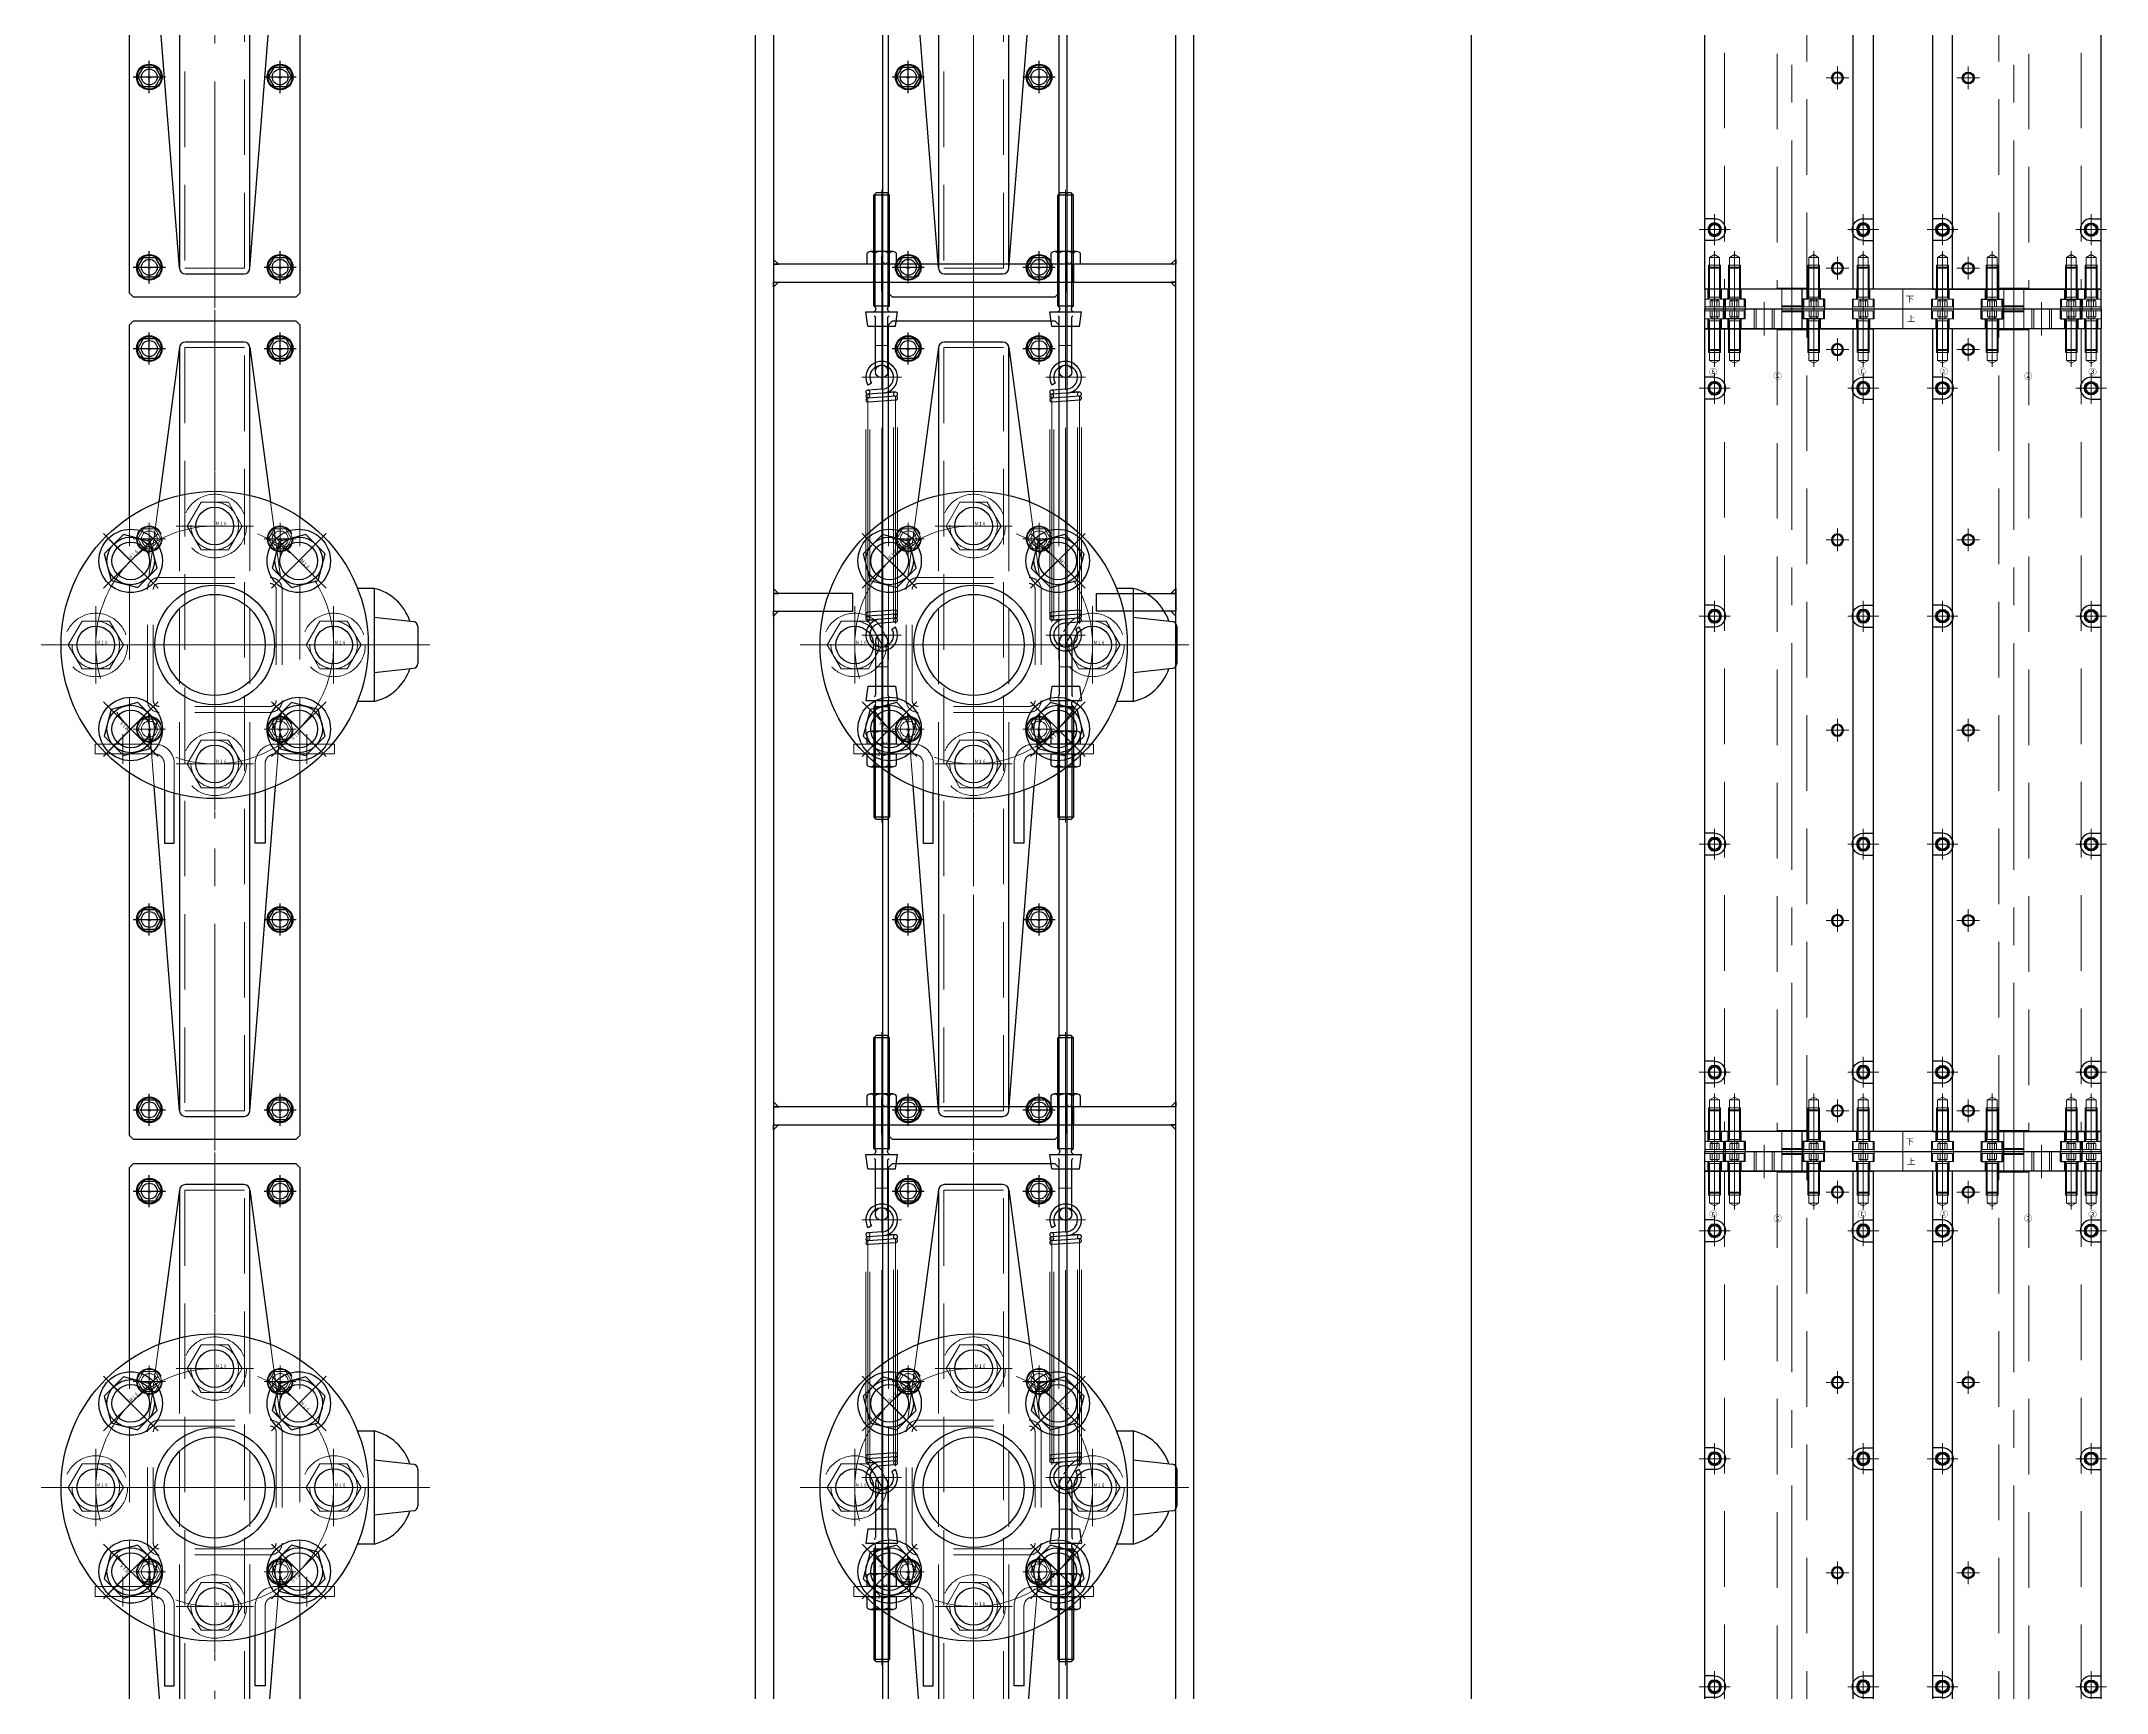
# Model space of a CAD drawing. Header units: millimetres. Extents: x -16130 to 36813, y -8099 to 27484.
# Drawn here: x 14078 to 15121, y 19078 to 19911 of the extents above; entities that cross this region are included whole.
import ezdxf

# ---------------------------------------------------------------- set-up
doc = ezdxf.new("R2010")
doc.units = ezdxf.units.MM
doc.header["$LTSCALE"] = 6
doc.header["$PDMODE"] = 99
doc.header["$PDSIZE"] = 1
for name, pattern in [('CENTER2', [28.575, 19.05, -3.175, 3.175, -3.175]), ('HIDDEN', [9.525, 6.35, -3.175]), ('PHANTOM2', [31.75, 15.875, -3.175, 3.175, -3.175, 3.175, -3.175])]:
    doc.linetypes.add(name, pattern=pattern)
for name, color, linetype, lineweight in [('04_HIDDEN', 2, 'HIDDEN', 13), ('05_CENTER', 4, 'CENTER2', 13), ('06_PHANTOM', 2, 'PHANTOM2', 13), ('08_DIM', 3, 'Continuous', 13)]:
    doc.layers.add(name, color=color, linetype=linetype, lineweight=lineweight)
doc.layers.add('10_DRAFT', color=8, linetype='Continuous', lineweight=0, plot=False)
doc.styles.add('KANJI0', font='txt.shx', dxfattribs={"width": 0.9, "height": 30, "bigfont": 'bigfont'})
doc.styles.add('KSS_TXT', font='txt.shx', dxfattribs={"bigfont": 'extfont2.shx'})
doc.styles.add('KSS_TXT_L', font='txt.shx', dxfattribs={"height": 3, "bigfont": 'extfont2.shx'})
doc.dimstyles.new('KSS_DIM', dxfattribs={"dimtxt": 3, "dimasz": 2.5, "dimexe": 1.25, "dimexo": 0.625, "dimtad": 1, "dimdsep": 46, "dimtxsty": 'KSS_TXT', "dimblk": 'OPEN30', "dimcen": 0, "dimazin": 2, "dimtfac": 0.75, "dimtmove": 0, "dimatfit": 3, "dimldrblk": 'OPEN30', "dimfxl": 1, "dimtolj": 1, "dimarcsym": 0})

# ---------------------------------------------------------------- blocks, each defined once
blk = doc.blocks.new('A$C64D21E7E_1_1')
for p, q in [((64, -76), (64, -2229)), ((157, -76), (157, -2229))]:
    blk.add_line(p, q)
at = {"color": 0}
for points in [[(0, -2296), (0, 43), (9, 43), (9, -2296)], [(212, 43), (221, 43), (221, -2296)], [(212, -2296), (212, 43)]]:
    blk.add_lwpolyline(points, dxfattribs=at)
at = {"color": 3}
for points in [[(9, -1342), (11.5, -1342), (11.5, -1342), (9, -1339.5)], [(212, -1342), (209.5, -1342), (209.5, -1342), (212, -1339.5)], [(9, -1351), (11.5, -1351), (11.5, -1351), (9, -1353.5)], [(212, -1351), (209.5, -1351), (209.5, -1351), (212, -1353.5)], [(9, -1508), (11.5, -1508), (11.5, -1508), (9, -1505.5)], [(212, -1508), (209.5, -1508), (209.5, -1508), (212, -1505.5)], [(9, -1517), (11.5, -1517), (11.5, -1517), (9, -1519.5)], [(212, -1517), (209.5, -1517), (209.5, -1517), (212, -1519.5)], [(9, -1767), (11.5, -1767), (11.5, -1767), (9, -1764.5)], [(212, -1767), (209.5, -1767), (209.5, -1767), (212, -1764.5)], [(9, -1776), (11.5, -1776), (11.5, -1776), (9, -1778.5)], [(212, -1776), (209.5, -1776), (209.5, -1776), (212, -1778.5)]]:
    blk.add_lwpolyline(points, close=True, dxfattribs=at)
at = {"color": 0}
for points in [[(9, -1351), (212, -1351), (212, -1342), (9, -1342)], [(9, -1508), (9, -1517), (49, -1517), (49, -1508)], [(212, -1508), (212, -1517), (172, -1517), (172, -1508)], [(9, -1776), (212, -1776), (212, -1767), (9, -1767)]]:
    blk.add_lwpolyline(points, close=True, dxfattribs=at)
at = {"layer": '04_HIDDEN'}
for p, q in [((59.5, -1351), (59.5, -1342)), ((60.3, -1351), (60.3, -1342)), ((66.8, -1351), (66.8, -1342)), ((67.5, -1351), (67.5, -1342)), ((152.5, -1351), (152.5, -1342)), ((153.2, -1351), (153.2, -1342)), ((159.7, -1351), (159.7, -1342)), ((160.5, -1351), (160.5, -1342)), ((59.5, -1776), (59.5, -1767)), ((60.3, -1776), (60.3, -1767)), ((66.8, -1776), (66.8, -1767)), ((67.5, -1776), (67.5, -1767)), ((152.5, -1776), (152.5, -1767)), ((153.2, -1776), (153.2, -1767)), ((159.7, -1776), (159.7, -1767)), ((160.5, -1776), (160.5, -1767))]:
    blk.add_line(p, q, dxfattribs=at)
at = {"layer": '05_CENTER'}
for p, q in [((110, 54.5), (110, -2328.6)), ((63.5, -1337.7), (63.5, -1355.6)), ((156.5, -1337.7), (156.5, -1355.6)), ((63.5, -1762.7), (63.5, -1780.6)), ((156.5, -1762.7), (156.5, -1780.6))]:
    blk.add_line(p, q, dxfattribs=at)
blk = doc.blocks.new('A$C47C001BE_1_1')
blk.add_blockref('A$C64D21E7E_1_1', (-110, 89.5))
blk = doc.blocks.new('A$C71C336F5_1_1')
at = {"color": 0}
for p, q in [((5, 185.5), (10, 185.5)), ((5, 174.5), (5, 185.5)), ((5, 174.5), (10, 174.5)), ((5, 145.5), (10, 145.5)), ((5, 134.5), (5, 145.5)), ((5, 134.5), (10, 134.5)), ((5, 55.5), (10, 55.5)), ((5, 55.5), (5, 44.5)), ((5, 44.5), (10, 44.5)), ((5, 15.5), (10, 15.5)), ((5, 15.5), (5, 4.5)), ((5, 4.5), (10, 4.5))]:
    blk.add_line(p, q, dxfattribs=at)
blk.add_lwpolyline([(10, -5), (0, -5), (0, 195), (10, 195)], close=True, dxfattribs=at)
at = {"layer": '04_HIDDEN'}
for p, q in [((0, 193.4), (5, 193.4)), ((5, 184.5), (5, 195)), ((0, 186.6), (5, 186.6)), ((5, 184.5), (10, 184.5)), ((10, 170), (0, 170)), ((10, 169), (0, 169)), ((10, 161), (0, 161)), ((10, 160), (0, 160)), ((0, 156.1), (10, 156.1)), ((0, 145.9), (10, 145.9)), ((0, 44.1), (10, 44.1)), ((0, 33.9), (10, 33.9)), ((10, 30), (0, 30)), ((10, 29), (0, 29)), ((10, 21), (0, 21)), ((10, 20), (0, 20)), ((0, 3.4), (5, 3.4)), ((5, 5.5), (10, 5.5)), ((5, 5.5), (5, -5)), ((0, -3.4), (5, -3.4))]:
    blk.add_line(p, q, dxfattribs=at)
at = {"layer": '04_HIDDEN', "color": 9}
for p, q in [((0, 183.4), (5, 183.4)), ((0, 176.6), (5, 176.6)), ((0, 143.4), (5, 143.4)), ((0, 136.6), (5, 136.6)), ((0, 118.4), (5, 118.4)), ((5, 120.5), (10, 120.5)), ((5, 109.5), (5, 120.5)), ((0, 111.6), (5, 111.6)), ((5, 109.5), (10, 109.5)), ((0, 78.4), (5, 78.4)), ((5, 80.5), (10, 80.5)), ((5, 80.5), (5, 69.5)), ((0, 71.6), (5, 71.6)), ((5, 69.5), (10, 69.5)), ((0, 53.4), (5, 53.4)), ((0, 46.6), (5, 46.6)), ((0, 13.4), (5, 13.4)), ((0, 6.6), (5, 6.6))]:
    blk.add_line(p, q, dxfattribs=at)
at = {"layer": '05_CENTER'}
for p, q in [((13.9, 190), (-3.9, 190)), ((13.4, 165), (-3.4, 165)), ((-5, 151), (15, 151)), ((-5, 39), (15, 39)), ((13.4, 25), (-3.4, 25)), ((13.9, 0), (-3.9, 0))]:
    blk.add_line(p, q, dxfattribs=at)
at = {"layer": '05_CENTER', "color": 9}
for p, q in [((13.9, 180), (-3.9, 180)), ((13.9, 140), (-3.9, 140)), ((13.9, 115), (-3.9, 115)), ((13.9, 75), (-3.9, 75)), ((13.9, 50), (-3.9, 50)), ((13.9, 10), (-3.9, 10))]:
    blk.add_line(p, q, dxfattribs=at)
at = {"layer": '10_DRAFT'}
blk.add_line((10, 95), (0, 95), dxfattribs=at)
at = {"layer": '10_DRAFT', "style": 'KSS_TXT'}
blk.add_text('上', height=3, rotation=270, dxfattribs=at).set_placement((3.2, 92.9))
blk = doc.blocks.new('A$C5F6B3041_1_1')
at = {"color": 0}
for p, q in [((-5, 185.5), (-10, 185.5)), ((-5, 174.5), (-5, 185.5)), ((-5, 174.5), (-10, 174.5)), ((-5, 145.5), (-10, 145.5)), ((-5, 134.5), (-5, 145.5)), ((-5, 134.5), (-10, 134.5)), ((-5, 55.5), (-10, 55.5)), ((-5, 55.5), (-5, 44.5)), ((-5, 44.5), (-10, 44.5)), ((-5, 15.5), (-10, 15.5)), ((-5, 15.5), (-5, 4.5)), ((-5, 4.5), (-10, 4.5))]:
    blk.add_line(p, q, dxfattribs=at)
blk.add_lwpolyline([(-10, -5), (0, -5), (0, 195), (-10, 195)], close=True, dxfattribs=at)
at = {"layer": '04_HIDDEN'}
for p, q in [((-5, 184.5), (-5, 195)), ((0, 193.4), (-5, 193.4)), ((-5, 184.5), (-10, 184.5)), ((0, 186.6), (-5, 186.6)), ((0, 156.1), (-10, 156.1)), ((0, 145.9), (-10, 145.9)), ((0, 44.1), (-10, 44.1)), ((0, 33.9), (-10, 33.9)), ((-5, 5.5), (-10, 5.5)), ((-5, 5.5), (-5, -5)), ((0, 3.4), (-5, 3.4)), ((0, -3.4), (-5, -3.4))]:
    blk.add_line(p, q, dxfattribs=at)
at = {"layer": '04_HIDDEN', "color": 9}
for p, q in [((0, 183.4), (-5, 183.4)), ((0, 176.6), (-5, 176.6)), ((0, 143.4), (-5, 143.4)), ((0, 136.6), (-5, 136.6)), ((-5, 120.5), (-10, 120.5)), ((-5, 109.5), (-5, 120.5)), ((0, 118.4), (-5, 118.4)), ((-5, 109.5), (-10, 109.5)), ((0, 111.6), (-5, 111.6)), ((-5, 80.5), (-10, 80.5)), ((-5, 80.5), (-5, 69.5)), ((0, 78.4), (-5, 78.4)), ((-5, 69.5), (-10, 69.5)), ((0, 71.6), (-5, 71.6)), ((0, 53.4), (-5, 53.4)), ((0, 46.6), (-5, 46.6)), ((0, 13.4), (-5, 13.4)), ((0, 6.6), (-5, 6.6))]:
    blk.add_line(p, q, dxfattribs=at)
at = {"layer": '05_CENTER'}
for p, q in [((-13.9, 190), (3.9, 190)), ((5, 151), (-15, 151)), ((5, 39), (-15, 39)), ((-13.9, 0), (3.9, 0))]:
    blk.add_line(p, q, dxfattribs=at)
at = {"layer": '05_CENTER', "color": 9}
for p, q in [((-13.9, 180), (3.9, 180)), ((-13.9, 140), (3.9, 140)), ((-13.9, 115), (3.9, 115)), ((-13.9, 75), (3.9, 75)), ((-13.9, 50), (3.9, 50)), ((-13.9, 10), (3.9, 10))]:
    blk.add_line(p, q, dxfattribs=at)
at = {"layer": '10_DRAFT'}
blk.add_line((-10, 95), (0, 95), dxfattribs=at)
at = {"layer": '10_DRAFT', "style": 'KSS_TXT'}
blk.add_text('下', height=3, rotation=270, dxfattribs=at).set_placement((-6.8, 93.6))
blk = doc.blocks.new('M6tz_1_1_1')
at = {"color": 0}
for radius in [3, 2.5]:
    blk.add_circle((0, 0), radius, dxfattribs=at)
at = {"layer": '05_CENTER'}
for p, q in [((5.7, 0), (-5.7, 0)), ((0, -5.7), (0, 5.7))]:
    blk.add_line(p, q, dxfattribs=at)
blk = doc.blocks.new('A$C596D3FAF_1_1')
at = {"color": 0}
blk.add_lwpolyline([(-5, -405), (5, -405), (5, 0), (-5, 0)], close=True, dxfattribs=at)
at = {"layer": '04_HIDDEN'}
for p, q in [((-3, 0), (-3, -12)), ((-2.5, 0), (-2.5, -16)), ((2.5, 0), (2.5, -16)), ((3, 0), (3, -12)), ((3, -12), (-3, -12)), ((0, -17.4), (-2.5, -16)), ((2.5, -16), (-2.5, -16)), ((2.5, -16), (0, -17.4)), ((-3, -393), (3, -393)), ((-3, -405), (-3, -393)), ((-2.5, -389), (0, -387.6)), ((-2.5, -405), (-2.5, -389)), ((-2.5, -389), (2.5, -389)), ((0, -387.6), (2.5, -389)), ((2.5, -405), (2.5, -389)), ((3, -405), (3, -393))]:
    blk.add_line(p, q, dxfattribs=at)
at = {"layer": '05_CENTER'}
for p, q in [((0, 2.2), (0, -19.2)), ((0, -407.2), (0, -385.8))]:
    blk.add_line(p, q, dxfattribs=at)
for p in [(0, -30), (0, -145), (0, -260), (0, -375)]:
    blk.add_blockref('M6tz_1_1_1', p)
at = {"layer": '10_DRAFT', "style": 'KSS_TXT'}
blk.add_text('①', height=3, dxfattribs=at).set_placement((-1.4, -23.4))
blk = doc.blocks.new('A$C09780D0B_1_1')
for p, q in [((-67, -24.5), (-72, -24.5)), ((8, -24.5), (13, -24.5)), ((-67, -35.5), (-72, -35.5)), ((8, -35.5), (13, -35.5)), ((-67, -139.5), (-72, -139.5)), ((8, -139.5), (13, -139.5)), ((-67, -150.5), (-72, -150.5)), ((8, -150.5), (13, -150.5)), ((-67, -254.5), (-72, -254.5)), ((8, -254.5), (13, -254.5)), ((-67, -265.5), (-72, -265.5)), ((8, -265.5), (13, -265.5)), ((-67, -369.5), (-72, -369.5)), ((8, -369.5), (13, -369.5)), ((-67, -380.5), (-72, -380.5)), ((8, -380.5), (13, -380.5))]:
    blk.add_line(p, q)
at = {"color": 0}
blk.add_lwpolyline([(-72, -405), (13, -405), (13, 0), (-72, 0)], close=True, dxfattribs=at)
for centre in [(-67, -30), (8, -30), (-67, -145), (8, -145), (-67, -260), (8, -260), (-67, -375), (8, -375)]:
    blk.add_circle(centre, 3.4, dxfattribs=at)
for centre, start, end in [((-67, -30), 270, 90), ((8, -30), 90, 270), ((-67, -145), 270, 90), ((8, -145), 90, 270), ((-67, -260), 270, 90), ((8, -260), 90, 270), ((-67, -375), 270, 90), ((8, -375), 90, 270)]:
    blk.add_arc(centre, 5.5, start, end, dxfattribs=at)
at = {"layer": '04_HIDDEN'}
for p, q in [((-45, 0), (-45, -12)), ((-44.5, 0), (-44.5, -16)), ((-39.5, 0), (-39.5, -16)), ((-39, 0), (-39, -12)), ((-5, 0), (-5, -12)), ((-4.5, 0), (-4.5, -16)), ((0.5, 0), (0.5, -16)), ((1, 0), (1, -12)), ((-39, -12), (-45, -12)), ((-42, -17.4), (-44.5, -16)), ((-39.5, -16), (-44.5, -16)), ((-39.5, -16), (-42, -17.4)), ((1, -12), (-5, -12)), ((-2, -17.4), (-4.5, -16)), ((0.5, -16), (-4.5, -16)), ((0.5, -16), (-2, -17.4)), ((-39, -393), (-45, -393)), ((-45, -405), (-45, -393)), ((-42, -387.6), (-44.5, -389)), ((-44.5, -405), (-44.5, -389)), ((-39.5, -389), (-44.5, -389)), ((-39.5, -389), (-42, -387.6)), ((-39.5, -405), (-39.5, -389)), ((-39, -405), (-39, -393)), ((1, -393), (-5, -393)), ((-5, -405), (-5, -393)), ((-2, -387.6), (-4.5, -389)), ((-4.5, -405), (-4.5, -389)), ((0.5, -389), (-4.5, -389)), ((0.5, -389), (-2, -387.6)), ((0.5, -405), (0.5, -389)), ((1, -405), (1, -393))]:
    blk.add_line(p, q, dxfattribs=at)
at = {"layer": '05_CENTER'}
for p, q in [((-42, 2.2), (-42, -19.2)), ((-2, 2.2), (-2, -19.2)), ((-59.2, -30), (-74.8, -30)), ((-67, -22.2), (-67, -37.8)), ((0.2, -30), (15.8, -30)), ((8, -22.2), (8, -37.8)), ((-59.2, -145), (-74.8, -145)), ((-67, -137.2), (-67, -152.8)), ((0.2, -145), (15.8, -145)), ((8, -137.2), (8, -152.8)), ((-59.2, -260), (-74.8, -260)), ((-67, -252.2), (-67, -267.8)), ((0.2, -260), (15.8, -260)), ((8, -252.2), (8, -267.8)), ((-59.2, -375), (-74.8, -375)), ((-67, -367.2), (-67, -382.8)), ((0.2, -375), (15.8, -375)), ((8, -367.2), (8, -382.8)), ((-42, -407.2), (-42, -385.8)), ((-2, -407.2), (-2, -385.8))]:
    blk.add_line(p, q, dxfattribs=at)
for p in [(-54, -10.5), (-54, -106.5), (-54, -202.5), (-54, -298.5), (-54, -394.5)]:
    blk.add_blockref('M6tz_1_1_1', p)
at = {"layer": '10_DRAFT', "style": 'KSS_TXT'}
blk.add_text('②', height=3, dxfattribs=at).set_placement((-25.9, -25.6))
blk = doc.blocks.new('A$C09CA5034_1_1')
at = {"color": 0}
blk.add_lwpolyline([(-5, -405), (5, -405), (5, 0), (-5, 0)], close=True, dxfattribs=at)
at = {"layer": '04_HIDDEN'}
for p, q in [((-3, 0), (-3, -12)), ((-2.5, 0), (-2.5, -16)), ((2.5, 0), (2.5, -16)), ((3, 0), (3, -12)), ((3, -12), (-3, -12)), ((0, -17.4), (-2.5, -16)), ((2.5, -16), (-2.5, -16)), ((2.5, -16), (0, -17.4)), ((-3, -393), (3, -393)), ((-3, -405), (-3, -393)), ((-2.5, -389), (0, -387.6)), ((-2.5, -405), (-2.5, -389)), ((-2.5, -389), (2.5, -389)), ((0, -387.6), (2.5, -389)), ((2.5, -405), (2.5, -389)), ((3, -405), (3, -393))]:
    blk.add_line(p, q, dxfattribs=at)
at = {"layer": '05_CENTER'}
for p, q in [((0, 2.2), (0, -19.2)), ((0, -407.2), (0, -385.8))]:
    blk.add_line(p, q, dxfattribs=at)
for p in [(0, -30), (0, -145), (0, -260), (0, -375)]:
    blk.add_blockref('M6tz_1_1_1', p)
at = {"layer": '10_DRAFT', "style": 'KSS_TXT'}
blk.add_text('③', height=3, dxfattribs=at).set_placement((-1.4, -23.6))
blk = doc.blocks.new('CBS6-16b_1_1_1')
at = {"color": 0}
for p, q in [((-4, 5), (-4, -5)), ((0, 5), (-4, 5)), ((0, 5), (0, -5)), ((0, 3), (15.5, 3)), ((0.1, 3), (1, 2.5)), ((1, 3), (1, -3)), ((1, 2.5), (16, 2.5)), ((15.5, 3), (15.5, -3)), ((15.5, 3), (16, 2.5)), ((16, 2.5), (16, -2.5)), ((0, -5), (-4, -5)), ((0, -3), (15.5, -3)), ((0.1, -3), (1, -2.5)), ((1, -2.5), (16, -2.5)), ((15.5, -3), (16, -2.5))]:
    blk.add_line(p, q, dxfattribs=at)
at = {"layer": '04_HIDDEN', "color": 0}
for p, q in [((-1, 2.3), (-4, 2.3)), ((-4, 1.2), (-1, 1.2)), ((-1, 2.3), (0.3, 0)), ((-1, 2.3), (-1, -2.3)), ((-4, -1.2), (-1, -1.2)), ((-4, -2.3), (-1, -2.3)), ((0.3, 0), (-1, -2.3))]:
    blk.add_line(p, q, dxfattribs=at)
at = {"layer": '05_CENTER', "color": 0}
blk.add_line((-4.8, 0), (16.8, 0), dxfattribs=at)
blk = doc.blocks.new('A$C63852907_1_1_1')
at = {"color": 0}
for p, q in [((-4.5, 9), (-5, 8.5)), ((-5, 0), (-5, 8.5)), ((-5, 8.5), (5, 8.5)), ((-4.5, 9), (4.5, 9)), ((4.5, 9), (5, 8.5)), ((5, 8.5), (5, 0)), ((-7.5, -0.5), (7.5, -0.5)), ((-7.5, -404.5), (7.5, -404.5)), ((-5, -405), (-5, -413.5)), ((5, -413.5), (5, -405)), ((-4.5, -414), (-5, -413.5)), ((-5, -413.5), (5, -413.5)), ((-4.5, -414), (4.5, -414)), ((4.5, -414), (5, -413.5))]:
    blk.add_line(p, q, dxfattribs=at)
blk.add_lwpolyline([(-7, -405), (7, -405), (7.5, -404.5), (7.5, -0.5), (7, 0), (-7, 0), (-7.5, -0.5), (-7.5, -404.5)], close=True, dxfattribs=at)
at = {"layer": '05_CENTER'}
blk.add_line((0, 12.9), (0, -417.9), dxfattribs=at)
blk = doc.blocks.new('A$C79DD43F3_1_1')
at = {"rotation": 90}
for name, p in [('A$C71C336F5_1_1', (95, -10)), ('A$C5F6B3041_1_1', (95, -415))]:
    blk.add_blockref(name, p, dxfattribs=at)
at = {"xscale": -1}
for name, p in [('A$C09780D0B_1_1', (-87, -10)), ('A$C596D3FAF_1_1', (-20, -10))]:
    blk.add_blockref(name, p, dxfattribs=at)
for name, p in [('A$C09780D0B_1_1', (87, -10)), ('A$C596D3FAF_1_1', (20, -10))]:
    blk.add_blockref(name, p)
at = {"layer": '04_HIDDEN'}
for name, p in [('A$C63852907_1_1_1', (-56, -10)), ('A$C09CA5034_1_1', (95, -10))]:
    blk.add_blockref(name, p, dxfattribs=at)
at = {"layer": '04_HIDDEN', "xscale": -1}
for name, p in [('A$C63852907_1_1_1', (56, -10)), ('A$C09CA5034_1_1', (-95, -10))]:
    blk.add_blockref(name, p, dxfattribs=at)
at = {"layer": '04_HIDDEN', "color": 4}
for p, rotation in [((-95, -5), 270), ((-85, -5), 270), ((-45, -5), 270), ((-20, -5), 270), ((20, -5), 270), ((45, -5), 270), ((85, -5), 270), ((95, -5), 270), ((-95, -420), 90), ((-85, -420), 90), ((-45, -420), 90), ((-20, -420), 90), ((20, -420), 90), ((45, -420), 90), ((85, -420), 90), ((95, -420), 90)]:
    blk.add_blockref('CBS6-16b_1_1_1', p, dxfattribs=dict(at, rotation=rotation))
blk = doc.blocks.new('A$C54DA1E43_1_1')
blk.add_blockref('A$C79DD43F3_1_1', (33, 20.5))
blk = doc.blocks.new('A$C68293EE5_1_1')
at = {"color": 0}
blk.add_lwpolyline([(20, -23.2), (20, -50), (25, -50), (25, -24.8)], dxfattribs=at)
at = {"layer": '04_HIDDEN'}
for points in [[(15, 0), (-15, 0), (-15, -5), (15, -5, -0.414214), (20, -10), (20, -23.2)], [(25, -24.8), (25, -10, 0.414214), (15, 0)]]:
    blk.add_lwpolyline(points, format="xyb", dxfattribs=at)
at = {"layer": '05_CENTER'}
blk.add_line((-1, 5), (-1, -10), dxfattribs=at)
blk = doc.blocks.new('A$C473A0517_1_1_1')
for p, q in [((-17.8, 150.2), (-28.2, 72.2)), ((17.8, 150.2), (28.2, 72.2)), ((-17.8, -235), (-30.6, -71.2)), ((17.8, -235), (30.6, -71.2))]:
    blk.add_line(p, q)
at = {"color": 0}
for p, q in [((-17.8, 149.8), (-17.8, 75.4)), ((14.8, 152.8), (-14.8, 152.8)), ((17.8, 75.4), (17.8, 149.8)), ((-17.8, -75.4), (-17.8, -234.8)), ((17.8, -234.8), (17.8, -75.4)), ((-14.8, -237.8), (14.8, -237.8))]:
    blk.add_line(p, q, dxfattribs=at)
for points in [[(-43, 64.5), (-43, 161.5), (-41, 163.5), (41, 163.5), (43, 161.5), (43, 64.5)], [(43, -64.5), (43, -247.5), (41, -249.5), (-41, -249.5), (-43, -247.5), (-43, -64.5)]]:
    blk.add_lwpolyline(points, dxfattribs=at)
for centre, radius in [((-33, 149.5), 4), ((33, 149.5), 4), ((0, 0), 77.5), ((0, 60), 9.5), ((0, 0), 30.2), ((-60, 0), 9.5), ((60, 0), 9.5), ((0, -60), 9.5), ((-33, -138.5), 4), ((33, -138.5), 4), ((-33, -234.5), 4), ((33, -234.5), 4)]:
    blk.add_circle(centre, radius, dxfattribs=at)
for centre, start, end in [((-14.8, 149.8), 90, 180), ((14.8, 149.8), 0, 90), ((-14.8, -234.8), 180, 270), ((14.8, -234.8), 270, 0)]:
    blk.add_arc(centre, 3, start, end, dxfattribs=at)
at = {"layer": '04_HIDDEN'}
for p, q in [((-17.8, 75.4), (-17.8, -75.4)), ((17.8, 75.4), (17.8, -75.4)), ((-28.2, 72.2), (-33.9, 28.8)), ((28.2, 72.2), (33.9, 28.8)), ((-30.6, -71.2), (-34, -28.5)), ((30.6, -71.2), (34, -28.5))]:
    blk.add_line(p, q, dxfattribs=at)
blk.add_lwpolyline([(-15, -235), (15, -235), (15, 150), (-15, 150)], close=True, dxfattribs=at)
for points in [[(-43, -64.5), (-43, 64.5)], [(43, -64.5), (43, 64.5)]]:
    blk.add_lwpolyline(points, dxfattribs=at)
for points in [[(-28, 34), (28, 34, -0.414214), (34, 28), (34, -28, -0.414214), (28, -34), (-28, -34, -0.414214), (-34, -28), (-34, 28, -0.414214)], [(-28, 31), (28, 31, -0.414214), (31, 28), (31, -28, -0.414214), (28, -31), (-28, -31, -0.414214), (-31, -28), (-31, 28, -0.414214)]]:
    blk.add_lwpolyline(points, format="xyb", close=True, dxfattribs=at)
for centre in [(-33, 53.5), (33, 53.5), (-33, -42.5), (33, -42.5)]:
    blk.add_circle(centre, 4, dxfattribs=at)
at = {"layer": '05_CENTER'}
for p, q in [((0, -255), (0, 169)), ((-33, 142.2), (-33, 156.8)), ((33, 142.2), (33, 156.8)), ((-25.7, 149.5), (-40.3, 149.5)), ((25.7, 149.5), (40.3, 149.5)), ((-25.7, 53.5), (-40.3, 53.5)), ((-33, 46.2), (-33, 60.8)), ((25.7, 53.5), (40.3, 53.5)), ((33, 46.2), (33, 60.8)), ((85, 0), (-85, 0)), ((-33, -49.8), (-33, -35.2)), ((33, -49.8), (33, -35.2)), ((-25.7, -42.5), (-40.3, -42.5)), ((25.7, -42.5), (40.3, -42.5)), ((-33, -145.8), (-33, -131.2)), ((33, -145.8), (33, -131.2)), ((-25.7, -138.5), (-40.3, -138.5)), ((25.7, -138.5), (40.3, -138.5)), ((-33, -241.8), (-33, -227.2)), ((33, -241.8), (33, -227.2)), ((-25.7, -234.5), (-40.3, -234.5)), ((25.7, -234.5), (40.3, -234.5))]:
    blk.add_line(p, q, dxfattribs=at)
blk.add_circle((0, 0), 60, dxfattribs=at)
at = {"layer": '10_DRAFT'}
for p, q in [((19.1, 0), (-19.1, 0)), ((15, 0), (-15, 0))]:
    blk.add_line(p, q, dxfattribs=at)
blk.add_blockref('A$C68293EE5_1_1', (-45.4, -50))
at = {"xscale": -1}
blk.add_blockref('A$C68293EE5_1_1', (45.4, -50), dxfattribs=at)
blk = doc.blocks.new('M16Bv_1_1_1_1')
at = {"color": 0}
for p, q in [((-6.9, 12), (-13.9, 0)), ((6.9, 12), (-6.9, 12)), ((13.9, 0), (6.9, 12)), ((-13.9, 0), (-6.9, -12)), ((6.9, -12), (13.9, 0)), ((-6.9, -12), (6.9, -12))]:
    blk.add_line(p, q, dxfattribs=at)
at = {"color": 0, "linetype": 'CENTER2'}
for p, q in [((0, 19.5), (0, -19.5)), ((-19.5, 0), (19.5, 0))]:
    blk.add_line(p, q, dxfattribs=at)
at = {"color": 0}
for radius in [16, 12]:
    blk.add_circle((0, 0), radius, dxfattribs=at)
at = {"layer": '10_DRAFT', "style": 'KANJI0', "width": 0.82}
blk.add_text('Ｍ１６', height=1.71, dxfattribs=at).set_placement((0.4, 0.2))
blk = doc.blocks.new('A$C599168A9_1_1')
at = {"color": 0, "linetype": 'CENTER2'}
for p, q in [((-8.1, 0), (8.1, 0)), ((0, -8.1), (0, 8.1))]:
    blk.add_line(p, q, dxfattribs=at)
at = {"color": 0}
for p, q in [((-5.8, 0), (-2.9, 5)), ((-2.9, -5), (-5.8, 0)), ((-2.9, 5), (2.9, 5)), ((2.9, 5), (5.8, 0)), ((5.8, 0), (2.9, -5)), ((2.9, -5), (-2.9, -5))]:
    blk.add_line(p, q, dxfattribs=at)
for radius in [6.5, 6.1]:
    blk.add_circle((0, 0), radius, dxfattribs=at)
at = {"layer": '10_DRAFT', "style": 'KSS_TXT_L'}
blk.add_text('BT-M6', height=0.3, dxfattribs=at).set_placement((-0.7, -0.5))
blk = doc.blocks.new('ボールバルブ21α型-10K-50mmc_1_1')
at = {"color": 0}
for p, q in [((-14, 80.5), (-11.8, 100.3)), ((-9.3, 102.5), (9.3, 102.5)), ((11.8, 100.3), (14, 80.5)), ((-28.5, 80.5), (28.5, 80.5)), ((-28.5, 80.5), (-28.5, 72.1)), ((28.5, 80.5), (28.5, 72.1))]:
    blk.add_line(p, q, dxfattribs=at)
for centre, radius in [((0, 0), 77.5), ((-42.4, 42.4), 9.5), ((42.4, 42.4), 9.5), ((0, 0), 25.5), ((-42.4, -42.4), 9.5), ((42.4, -42.4), 9.5)]:
    blk.add_circle(centre, radius, dxfattribs=at)
for centre, radius, start, end in [((-4.2, 74.7), 25, 108.1375, 166.6846), ((-9.3, 100), 2.5, 90, 173.5169), ((9.3, 100), 2.5, 6.4831, 90), ((4.2, 74.7), 25, 13.3154, 71.8625)]:
    blk.add_arc(centre, radius, start, end, dxfattribs=at)
at = {"layer": '05_CENTER', "color": 0}
for p, q in [((0, -87.5), (0, 108.6)), ((-31.6, 31.6), (-53.2, 53.2)), ((31.6, 31.6), (53.2, 53.2)), ((-87.5, 0), (87.5, 0)), ((-53.2, -53.2), (-31.6, -31.6)), ((31.6, -31.6), (53.2, -53.2))]:
    blk.add_line(p, q, dxfattribs=at)
blk.add_circle((0, 0), 60, dxfattribs=at)
blk = doc.blocks.new('A$C5BE8604D_1_1')
for name, p in [('A$C473A0517_1_1_1', (0, 0)), ('A$C599168A9_1_1', (-33, 149.5)), ('A$C599168A9_1_1', (33, 149.5)), ('A$C599168A9_1_1', (-33, -138.5)), ('A$C599168A9_1_1', (33, -138.5)), ('A$C599168A9_1_1', (-33, -234.5)), ('A$C599168A9_1_1', (33, -234.5))]:
    blk.add_blockref(name, p)
at = {"color": 4, "rotation": 270}
blk.add_blockref('ボールバルブ21α型-10K-50mmc_1_1', (0, 0), dxfattribs=at)
for p, rotation in [((-42.4, 42.4), 44.99999999999996), ((42.4, 42.4), 315), ((-42.4, -42.4), 134.9999999999999), ((42.4, -42.4), 225)]:
    blk.add_blockref('M16Bv_1_1_1_1', p, dxfattribs=dict(rotation=rotation))
at = {"layer": '04_HIDDEN'}
for name, p in [('M16Bv_1_1_1_1', (0, 60)), ('A$C599168A9_1_1', (-33, 53.5)), ('A$C599168A9_1_1', (33, 53.5)), ('M16Bv_1_1_1_1', (-60, 0)), ('M16Bv_1_1_1_1', (60, 0)), ('A$C599168A9_1_1', (-33, -42.5)), ('M16Bv_1_1_1_1', (0, -60)), ('A$C599168A9_1_1', (33, -42.5))]:
    blk.add_blockref(name, p, dxfattribs=at)
blk = doc.blocks.new('A$C43802587_1_1')
for p in [(0, -850), (0, -1275), (0, -1700)]:
    blk.add_blockref('A$C5BE8604D_1_1', p)
blk = doc.blocks.new('A$C669F6427_1_1')
at = {"color": 0}
for p, q in [((-3.2, 13.1), (-3.2, -14.1)), ((3.1, 13.1), (3.1, -14.1)), ((-7, -9.8), (-8, -17)), ((-7, -9.8), (-3.2, -9.8)), ((-3.2, -9.8), (3.1, -9.8)), ((3.1, -9.8), (7, -9.8)), ((7, -9.8), (8, -17)), ((-8, -17), (8, -17)), ((-4, -20), (4, -20)), ((-4, -20), (-4, -75.8)), ((-3.3, -19.4), (-3.3, -76.5)), ((3.2, -19.4), (3.2, -76.5)), ((4, -20), (4, -75.8)), ((4, -75.8), (-4, -75.8)), ((-4, -75.8), (-2.8, -77)), ((2.8, -77), (-2.8, -77)), ((4, -75.8), (2.8, -77))]:
    blk.add_line(p, q, dxfattribs=at)
for centre, radius, start, end in [((0, 13.1), 3.15, 0, 180), ((-4.6, -18.5), 1.62, 292.6199, 67.3801), ((-4.2, -14.1), 1, 293.172, 0), ((4.6, -18.5), 1.62, 112.6199, 247.3801), ((4.1, -14.1), 1, 180, 246.828)]:
    blk.add_arc(centre, radius, start, end, dxfattribs=at)
at = {"layer": '04_HIDDEN', "color": 0}
blk.add_arc((0, 13.1), 3.15, 180, 0, dxfattribs=at)
at = {"layer": '05_CENTER', "color": 0}
blk.add_line((0, 18.5), (0, -78.6), dxfattribs=at)
at = {"layer": '10_DRAFT'}
blk.add_line((-3.2, 0), (3.1, 0), dxfattribs=at)
blk = doc.blocks.new('M8Nu_1_1_1_1')
at = {"color": 0}
for p, q in [((-7.5, 5.5), (-7.5, 0)), ((-7.5, 5.5), (-7.5, 0)), ((7.5, 0), (-7.5, 0)), ((5.6, 6.5), (-5.6, 6.5)), ((5.6, 6.5), (-5.6, 6.5)), ((-3.8, 0), (-3.8, 5.5)), ((-3.8, 0), (-3.8, 5.5)), ((3.8, 5.5), (3.8, 0)), ((3.8, 5.5), (3.8, 0)), ((7.5, 0), (7.5, 5.5)), ((7.5, 0), (7.5, 5.5))]:
    blk.add_line(p, q, dxfattribs=at)
at = {"color": 0, "linetype": 'CENTER2'}
blk.add_line((0, 6.5), (0, 0), dxfattribs=at)
at = {"color": 0}
for centre, radius, start, end in [((-5.6, 4.2), 2.25, 33.626, 146.374), ((-5.6, 4.2), 2.25, 33.626, 146.374), ((0, -1), 7.5, 60, 120), ((5.6, 4.2), 2.25, 33.626, 146.374)]:
    blk.add_arc(centre, radius, start, end, dxfattribs=at)
at = {"layer": '10_DRAFT', "style": 'KANJI0', "width": 0.82}
blk.add_text('Ｍ８', height=1, dxfattribs=at).set_placement((0.7, 0))
blk = doc.blocks.new('AWS16-100e_1_1')
at = {"color": 0}
for p, q in [((-129.5, -7.1), (-130, 0.4)), ((-128.7, 3.4), (-128.5, 7)), ((-127.5, -6.9), (-128.5, 7)), ((-125.5, -6.9), (-126.5, 7.1)), ((-123.5, -6.9), (-124.5, 7.1)), ((-17.5, -7.2), (-18.5, 6.9)), ((-15.5, -7.2), (-16.5, 6.9)), ((-13.5, -7.1), (-14.5, 6.9)), ((-12, -0.4), (-12.5, 7.1)), ((-9, 5.2), (-10, 6.9)), ((-132, -6.9), (-133, -5.2)), ((-132.5, -6.1), (-132.5, -6.1)), ((-132.2, -6.5), (-132.2, -6.5)), ((-13.5, -7.1), (-13.3, -3.4))]:
    blk.add_line(p, q, dxfattribs=at)
for centre, radius, start, end in [((-136, 0), 8, 4.0856, 300), ((-136, 0), 6, 4.0856, 300), ((-127.5, 7), 1, 355.9144, 175.9144), ((-125.5, 7), 1, 355.9144, 175.9144), ((-17.5, 7), 1, 0, 184.0856), ((-15.5, 7), 1, 0, 184.0856), ((-13.5, 7), 1, 4.0856, 184.0856), ((-6, 0), 8, 184.0856, 120), ((-6, 0), 6, 184.0856, 120), ((-128.5, -7), 1, 184.0856, 4.0856), ((-126.5, -7), 1, 184.0856, 4.0856), ((-124.5, -7), 1, 184.0856, 4.0856), ((-16.5, -7), 1, 175.9144, 355.9144), ((-14.5, -7), 1, 175.9144, 355.9144)]:
    blk.add_arc(centre, radius, start, end, dxfattribs=at)
at = {"layer": '04_HIDDEN', "color": 0}
for centre, start, end in [((-127.5, 7), 175.9144, 355.9144), ((-15.5, 7), 180, 4.0856), ((-13.5, 7), 184.0856, 4.0856), ((-128.5, -7), 4.0856, 184.0856), ((-126.5, -7), 4.0856, 184.0856), ((-14.5, -7), 355.9144, 175.9144)]:
    blk.add_arc(centre, 1, start, end, dxfattribs=at)
at = {"layer": '05_CENTER', "color": 0}
for p, q in [((-145.7, 0), (3.7, 0)), ((-136, 10), (-136, -10)), ((-129.5, 7), (-11.5, 7)), ((-6, 10), (-6, -10)), ((-130.2, -7), (-12, -7))]:
    blk.add_line(p, q, dxfattribs=at)
at = {"layer": '06_PHANTOM', "color": 0}
for p, q in [((-127.5, 8), (-15.5, 8)), ((-127.5, 6), (-15.5, 6)), ((-126.5, -6), (-14.5, -6)), ((-126.5, -8), (-14.5, -8))]:
    blk.add_line(p, q, dxfattribs=at)
blk = doc.blocks.new('A$C5D2D06B3_1_1')
at = {"color": 4, "xscale": -1, "rotation": 180}
blk.add_blockref('A$C669F6427_1_1', (0, -41), dxfattribs=at)
for p in [(0, 0), (0, -242)]:
    blk.add_blockref('M8Nu_1_1_1_1', p)
at = {"color": 4, "rotation": 90}
blk.add_blockref('AWS16-100e_1_1', (0, -51), dxfattribs=at)
at = {"color": 4}
blk.add_blockref('A$C669F6427_1_1', (0, -203), dxfattribs=at)
at = {"rotation": 180}
blk.add_blockref('M8Nu_1_1_1_1', (0, -247), dxfattribs=at)
blk = doc.blocks.new('_Open30')
at = {"color": 0, "linetype": 'ByBlock', "lineweight": -2}
for p, q in [((-1, 0.268), (0, 0)), ((0, 0), (-1, -0.268)), ((0, 0), (-1, 0))]:
    blk.add_line(p, q, dxfattribs=at)
blk = doc.blocks.new('*D3098')
at = {"layer": '08_DIM', "color": 0, "lineweight": -2, "transparency": 16777216}
for p, q in [((14914.6, 21050.7), (14793.8, 21050.7)), ((14800, 18938.2), (14800, 21038.2)), ((14914.6, 18925.7), (14793.8, 18925.7))]:
    blk.add_line(p, q, dxfattribs=at)
at = {"layer": 'Defpoints', "color": 0, "transparency": 16777216}
for p in [(14800, 21050.7), (14917.7, 21050.7), (14917.7, 18925.7)]:
    blk.add_point(p, dxfattribs=at)
at = {"layer": '08_DIM', "color": 0, "lineweight": -2, "transparency": 16777216, "xscale": 12.5, "yscale": 12.5, "zscale": 12.5}
for p, rotation in [((14800, 21050.7), 90), ((14800, 18925.7), 270)]:
    blk.add_blockref('_Open30', p, dxfattribs=dict(at, rotation=rotation))
at = {"layer": '08_DIM', "color": 0, "transparency": 16777216, "insert": (14789.4, 19988.2), "char_height": 15, "attachment_point": 5, "rotation": 90, "style": 'KSS_TXT'}
blk.add_mtext('\\A1;2125', dxfattribs=at)

msp = doc.modelspace()

# ---------------------------------------------------------------- block references
for name, p in [('A$C47C001BE_1_1', (14548.79833, 21050.72052)), ('A$C43802587_1_1', (14548.79833, 20881.22052)), ('A$C5BE8604D_1_1', (14165.84752, 20031.22052)), ('A$C54DA1E43_1_1', (14984.67801, 20180.22052)), ('A$C5D2D06B3_1_1', (14502.39983, 19798.22052)), ('A$C5D2D06B3_1_1', (14595.19683, 19798.22052)), ('A$C54DA1E43_1_1', (14984.67801, 19755.22052)), ('A$C5BE8604D_1_1', (14165.84752, 19606.22052)), ('A$C5D2D06B3_1_1', (14502.39983, 19373.22052)), ('A$C5D2D06B3_1_1', (14595.19683, 19373.22052)), ('A$C54DA1E43_1_1', (14984.67801, 19330.22052)), ('A$C5BE8604D_1_1', (14165.84752, 19181.22052))]:
    msp.add_blockref(name, p)

# ---------------------------------------------------------------- dimensions: what is measured, and where the dimension line sits
at = {"layer": '08_DIM'}
dim = msp.add_linear_dim(base=(14800.01738, 21050.72052), p1=(14917.67801, 18925.72052), p2=(14917.67801, 21050.72052), angle=90, dimstyle='KSS_DIM', override={"dimscale": 5}, dxfattribs=at)
dim.commit()
dim.dimension.update_dxf_attribs({"geometry": '*D3098', "text_midpoint": (14789.38196, 19988.22052)})

doc.saveas('drawing.dxf')
